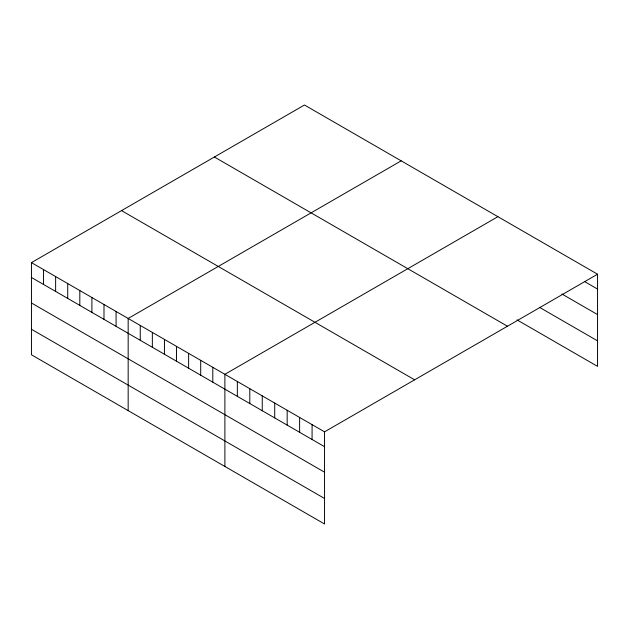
<?xml version="1.0" encoding="UTF-8"?>
<svg xmlns="http://www.w3.org/2000/svg" width="629" height="629" viewBox="0 0 629 629"><rect width="100%" height="100%" fill="white"/><g stroke="black" fill="none" stroke-linecap="round" stroke-linejoin="round"><path stroke-width="0.94" d="M31.45 262.623L324.54 431.84L324.54 523.996L31.45 354.787L31.45 262.623L304.46 105.004L597.55 274.213L597.55 366.377L516.999 319.87M401.184 160.843L128.167 318.463L128.167 410.627M497.901 216.683L224.891 374.302L224.891 466.466M324.54 431.84L597.55 274.213M585.096 281.871L597.55 289.065M561.839 293.955L597.55 314.579M539.423 307.298L597.55 340.863M214.371 157.014L507.454 326.231M121.546 210.613L414.629 379.822M31.45 277.475L324.54 446.684M31.45 302.989L324.54 472.198M31.45 329.274L324.54 498.483M312.078 424.646L312.078 439.49M299.624 417.452L299.624 432.304M287.17 410.265L287.17 425.11M274.716 403.071L274.716 417.915M262.254 395.877L262.254 410.729M249.799 388.691L249.799 403.535M237.345 381.496L237.345 396.341M212.799 367.328L212.799 382.173M200.706 360.346L200.706 375.191M188.621 353.364L188.621 368.209M176.529 346.382L176.529 361.235M164.436 339.408L164.436 354.253M152.352 332.427L152.352 347.271M140.259 325.445L140.259 340.289M116.082 311.489L116.082 326.333M103.989 304.507L103.989 319.351M91.897 297.525L91.897 312.369M79.812 290.543L79.812 305.395M67.72 283.569L67.72 298.413M55.627 276.587L55.627 291.431M43.543 269.605L43.543 284.45"/></g></svg>
